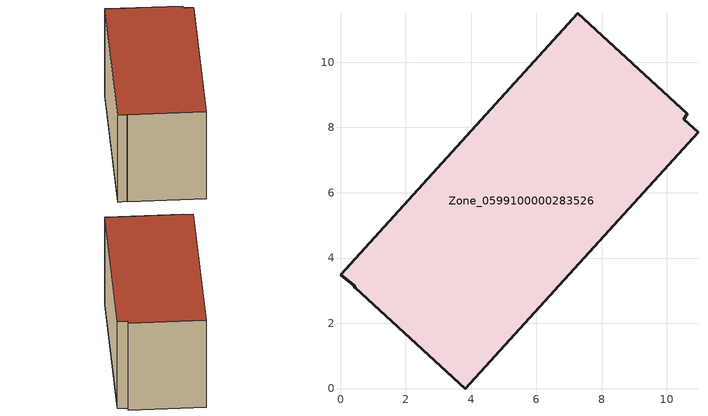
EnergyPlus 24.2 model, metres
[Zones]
Zone_0599100000283526
 floor ground (C_G): 10.52,8.26 10.96,7.86 3.82,0 0.45,3.08 0.4,3.16 0,3.5 7.27,11.49 10.63,8.42 z3.27
 wall outside (C_F): 10.63,8.42 7.27,11.49 0,3.5 0.4,3.16 0.45,3.08 3.82,0 10.96,7.86 10.52,8.26 10.63,8.42 z3.27:9.44
 roof outside (C_R): 10.96,7.86 10.52,8.26 10.63,8.42 7.27,11.49 0,3.5 0.4,3.16 0.45,3.08 3.82,0 z9.44
[BUILDING]
Pand.0599100000283526: North Axis=0; Terrain=City; Loads Convergence Tolerance Value=0.04; Temperature Convergence Tolerance Value=0.4; Solar Distribution=FullExterior; Maximum Number of Warmup Days=25; Minimum Number of Warmup Days=1
[Site:Location]
Rotterdam.The.Hague.AP_ZH_NLD Design_Conditions: Latitude=51.96; Longitude=4.45; Time Zone=1; Elevation=-4.5
[SITE:GROUNDTEMPERATURE:BUILDINGSURFACE]
18, 18, 18, 18, 18, 18, 18, 18, 18, 18, 18, 18
[MATERIAL] Thermal Absorptance=0.9; Solar Absorptance=0.7; Visible Absorptance=0.7
Name | Roughness | Thickness | Conductivity | Density | Specific Heat
G.TI.1946 | MediumSmooth | 0.15 | 1 | 540 | 1210
F.TI.1946 | Rough | 0.3 | 0.857143 | 1920 | 840
R.TI.1946 | MediumRough | 0.2 | 0.1 | 1500 | 1000
[CONSTRUCTION]
C_G: G.TI.1946
C_F: F.TI.1946
C_R: R.TI.1946
[ZONE]
Zone_0599100000283526: Type=1; Multiplier=1; Ceiling Height=Autocalculate; Volume=Autocalculate; Floor Area=autocalculate; Part of Total Floor Area=Yes
[ZONEINFILTRATION:DESIGNFLOWRATE]
Infil_Zone_0599100000283526: Zone or ZoneList or Space or SpaceList=Zone_0599100000283526; Schedule=AlwaysOn; Design Flow Rate Calculation Method=Flow/Area; Flow Rate per Floor Area=0.003; Constant Term Coefficient=1; Temperature Term Coefficient=0; Velocity Term Coefficient=0; Velocity Squared Term Coefficient=0
[HVACTEMPLATE:ZONE:IDEALLOADSAIRSYSTEM]
Zone_0599100000283526: Maximum Heating Supply Air Temperature=50; Minimum Cooling Supply Air Temperature=13; Maximum Heating Supply Air Humidity Ratio=0.0156; Minimum Cooling Supply Air Humidity Ratio=0.0077; Heating Limit=NoLimit; Cooling Limit=NoLimit; Dehumidification Control Type=ConstantSensibleHeatRatio; Cooling Sensible Heat Ratio=0.7; Dehumidification Setpoint=60; Humidification Control Type=None; Humidification Setpoint=30; Outdoor Air Method=None; Outdoor Air Flow Rate per Person=0.00944; Outdoor Air Flow Rate per Zone Floor Area=0; Outdoor Air Flow Rate per Zone=0; Demand Controlled Ventilation Type=None; Outdoor Air Economizer Type=NoEconomizer; Heat Recovery Type=None; Sensible Heat Recovery Effectiveness=0.7; Latent Heat Recovery Effectiveness=0.65
[ZONECONTROL:THERMOSTAT]
ThermostatControl_Zone_0599100000283526: Zone or ZoneList=Zone_0599100000283526; Control Type Schedule=DualSetpointControlType; Control 1=Thermostat_Zone_0599100000283526; Temperature Difference Between Cutout And Setpoint=0
[THERMOSTATSETPOINT:DUALSETPOINT]
Thermostat_Zone_0599100000283526: Heating Setpoint Temperature Schedule=HeatingSetpoint_Zone_0599100000283526; Cooling Setpoint Temperature Schedule=CoolingSetpoint_Zone_0599100000283526
[SCHEDULE:COMPACT]
HeatingSetpoint_Zone_0599100000283526: Through: 12/31, For: AllDays, Until: 24:00, 21
CoolingSetpoint_Zone_0599100000283526: Through: 12/31, For: AllDays, Until: 24:00, 24
DualSetpointControlType: Through: 12/31, For: AllDays, Until: 24:00, 4
AlwaysOn: Through: 12/31, For: AllDays, Until: 24:00, 1
